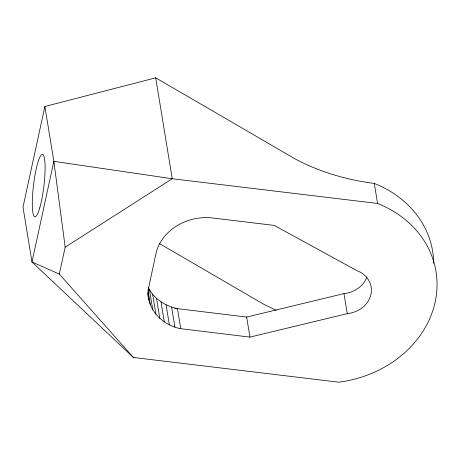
<?xml version="1.0" encoding="UTF-8"?>
<svg xmlns="http://www.w3.org/2000/svg" width="460" height="460" viewBox="0 0 460 460"><rect width="100%" height="100%" fill="white"/><g stroke="black" fill="none" stroke-linecap="round" stroke-linejoin="round"><path stroke-width="0.69" d="M148.867 299.793L148.183 294.48L148.361 289.093L156.21 252.465A49.019 41.975 -9.3 0 1 211.157 217.816L274.24 225.411L356.644 270.497A26.214 22.448 -9.3 0 1 370.978 294.365A26.214 22.448 -9.3 0 1 347.26 313.651L249.947 337.111L180.757 328.681C163.679 325.691 148.712 311.374 147.85 293.578M44.884 106.496L23 207.138L31.981 261.987L133.377 357.466L338.709 382.179A109.221 93.524 -9.3 0 0 435.143 302.088A109.221 93.524 -9.3 0 0 377.574 203.458L374.291 183.419C346.846 179.912 319.803 172.057 295.326 159.045L155.716 77.82L44.884 106.496L53.866 161.345L65.176 247.187L59.323 274.102L133.377 357.466M65.176 247.187L172.241 178.744L377.574 203.458M174.662 308.303L246.663 317.066L343.976 293.612A26.214 22.448 -9.3 0 0 366.959 276.891M148.31 287.339C153.663 298.781 165.364 306.147 177.474 308.637L180.757 328.681M59.323 274.102L31.981 261.987L53.866 161.345L172.241 178.744L155.716 77.82M276.098 310.287L263.747 304.25L159.499 243.605M343.976 293.612L347.26 313.651M246.663 317.066L249.947 337.111M171.603 307.067L174.886 327.112M166.077 304.796L169.361 324.841M161.017 301.875L164.3 321.914M156.509 298.344L159.787 318.389M152.639 294.291L155.923 314.329M149.494 289.777L152.777 309.822M147.919 289.737L150.408 304.945M147.844 292.405L148.183 294.48M374.291 183.419A109.221 93.524 -9.3 0 1 433.751 263.315M39.727 207.983A31.458 5.21 -83.1 0 0 43.648 155.514A31.458 5.21 -83.1 0 0 32.717 193.177A31.458 5.21 -83.1 0 0 39.727 207.983"/></g></svg>
